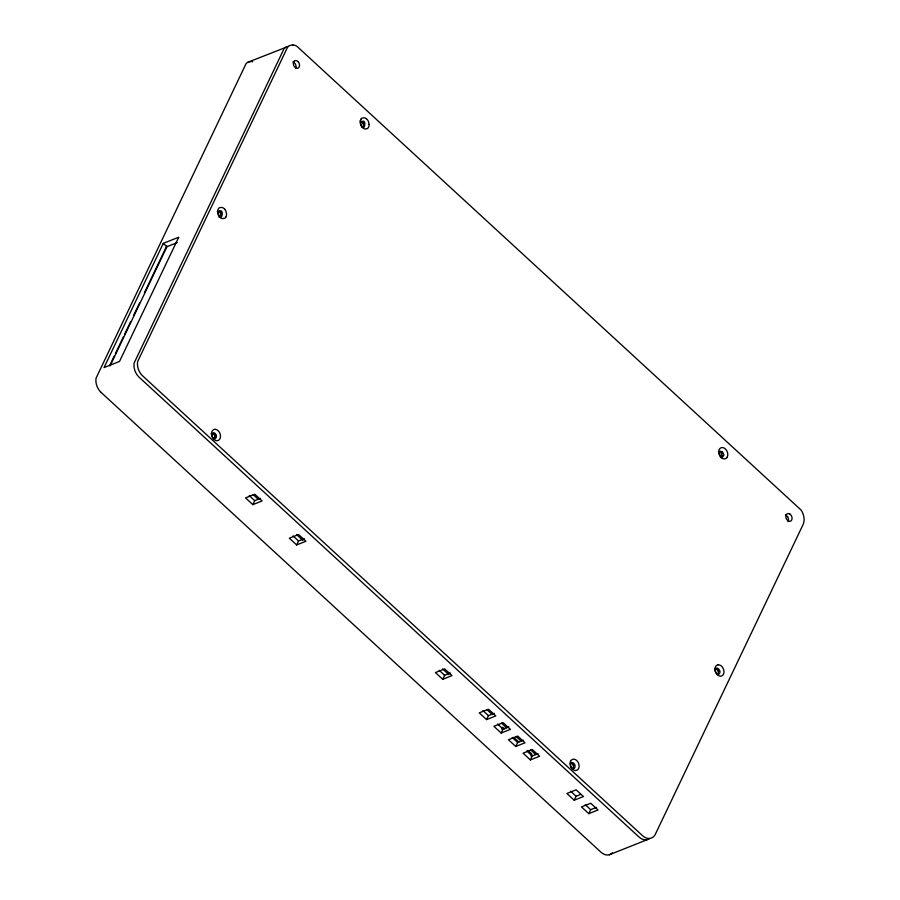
<?xml version="1.0" encoding="UTF-8"?>
<svg xmlns="http://www.w3.org/2000/svg" width="900" height="900" viewBox="0 0 900 900"><rect width="100%" height="100%" fill="white"/><g stroke="black" fill="none" stroke-linecap="round" stroke-linejoin="round"><path stroke-width="1.35" d="M723.746 454.849L722.486 451.71L719.921 451.339A3.049 2.205 68.3 0 0 719.1 453.06L720.349 456.199L722.925 456.57A3.049 2.205 68.3 0 0 723.746 454.86M215.044 438.683L215.19 438.311A3.634 2.621 68.3 0 0 215.359 437.017A3.724 2.689 68.3 0 0 215.224 436.095M360.428 120.296L360.968 119.171M295.718 68.332L295.999 67.477A4.016 2.891 68.3 0 0 295.043 63.574L293.647 62.291A4.016 2.891 68.3 0 0 292.838 61.976M163.294 243.36L104.029 367.594L119.498 361.44L178.751 237.206L163.294 243.36L166.939 246.713L177.255 242.618M110.025 364.871L114.255 356.006M115.459 353.475L123.311 337.027M124.515 334.496L130.556 321.829M133.571 315.506L139.612 302.85M144.439 292.725L166.781 245.88M110.104 365.884L166.939 246.713M252.844 504.63L262.069 500.951L254.768 494.235L245.542 497.902L252.844 504.63L254.734 500.659L260.505 498.364M296.662 544.928L305.899 541.26L298.586 534.544L289.361 538.211L296.662 544.928L298.553 540.967L304.324 538.673M442.733 679.286L451.969 675.619L444.668 668.903L435.431 672.57L442.733 679.286L444.623 675.326L450.394 673.031M486.562 719.595L495.787 715.928L488.486 709.211L479.25 712.879L486.562 719.595L488.452 715.635L494.224 713.34M501.716 729.169L502.661 727.189L504.686 729.034M501.165 733.028L510.401 729.36L503.1 722.644L493.864 726.311L501.165 733.028L503.055 729.067L508.826 726.773M515.779 746.471L525.004 742.793L517.702 736.076L508.466 739.755L515.779 746.471L517.669 742.5L523.44 740.205M530.933 756.034L531.877 754.054L527.85 750.352M530.381 759.904L539.618 756.236L532.305 749.509L523.08 753.188L530.381 759.904L532.271 755.944L538.043 753.649M574.2 800.212L583.436 796.534L576.135 789.817L566.899 793.496L574.2 800.212L576.09 796.241L580.714 794.408M588.814 813.645L598.039 809.977L590.738 803.261L581.501 806.929L588.814 813.645L590.704 809.685L596.475 807.39M225.776 217.192L226.305 216.067A5.861 4.23 68.3 0 0 226.564 214.009L225.866 211.084A5.861 4.23 68.3 0 0 224.64 209.194M726.952 457.425L727.492 456.3A5.884 4.241 68.3 0 0 727.762 454.219L727.549 452.756A5.884 4.241 68.3 0 0 721.901 447.548L720.844 447.874A5.85 4.219 68.3 0 0 719.572 449.021L719.044 450.135A5.85 4.219 68.3 0 0 718.774 452.205L718.976 453.679A5.884 4.241 68.3 0 0 724.635 458.876L725.692 458.572A5.884 4.241 68.3 0 0 726.964 457.425M363.499 127.373L363.836 126.664A3.656 2.644 68.3 0 0 363.949 124.897L363.87 124.459A3.746 2.7 68.3 0 0 363.341 123.12L362.486 122.04M214.268 438.806L214.774 436.151A3.049 2.194 68.3 0 0 211.838 433.451L211.05 433.766M294.165 61.234L293.434 62.775A4.016 2.891 68.3 0 0 294.368 66.656L295.785 67.961A4.016 2.891 68.3 0 0 298.721 67.635L299.452 66.094A4.016 2.891 68.3 0 0 298.507 62.235M362.7 127.373C364.567 125.64 363.037 121.781 360.484 121.815M217.361 211.601C220.567 210.386 222.66 216.945 219.026 217.316M247.961 62.224L288.315 46.406M718.549 451.822L720.877 452.351L722.126 455.49A3.049 2.205 68.3 0 1 721.305 457.211L720.506 457.526M609.39 854.741L648.574 839.149M718.099 664.819L717.041 665.134A5.884 4.241 68.3 0 0 715.77 666.27L715.241 667.395A5.884 4.241 68.3 0 0 714.971 669.476L715.174 670.939A5.884 4.241 68.3 0 0 720.832 676.148L721.89 675.832A5.884 4.241 68.3 0 0 723.161 674.685L723.69 673.56A5.884 4.241 68.3 0 0 723.96 671.479L723.746 670.016A5.884 4.241 68.3 0 0 718.099 664.819M292.995 45L290.61 45.259A12.499 9.011 68.3 0 0 287.595 47.149L137.678 361.463A12.51 9.022 68.3 0 0 137.599 366.053M360.338 121.207L360.697 121.196A3.656 2.644 68.3 0 1 362.149 121.759M366.188 118.597L367.223 119.554A5.861 4.23 68.3 0 1 368.438 121.478L369.146 124.38M219.915 211.657L219.578 211.388A3.656 2.644 68.3 0 0 218.857 210.994M253.237 494.719L258.412 499.478M296.696 534.69L302.906 540.405M442.609 668.903L448.819 674.617M487.114 709.83L492.277 714.589M501.593 723.161L506.767 727.92M516.082 736.481L521.257 741.24M530.572 749.812L535.748 754.571M513.743 737.381L518.783 742.005M249.255 495.619L254.734 500.659M293.074 535.928L298.553 540.967M439.155 670.286L444.623 675.326M482.974 710.595L488.452 715.635M497.576 724.028L503.055 729.067M512.19 737.46L517.669 742.5M526.793 750.904L532.271 755.944M570.611 791.212L576.09 796.241M585.225 804.645L590.704 809.685M101.093 392.411L600.908 852.143A12.544 9.045 68.3 0 0 612.405 852.851M362.093 127.192L363.127 128.149A5.861 4.23 68.3 0 0 364.86 128.959L367.076 128.722A5.861 4.23 68.3 0 0 368.336 127.575L368.887 126.45A5.861 4.23 68.3 0 0 369.135 124.391M224.651 209.171L223.616 208.215A5.861 4.23 68.3 0 0 221.873 207.428L219.667 207.641A5.861 4.23 68.3 0 0 218.396 208.811L217.856 209.914A5.861 4.23 68.3 0 0 217.597 212.006M220.23 211.984L220.77 212.749A3.746 2.7 68.3 0 1 220.984 213.176M787.567 516.6L786.15 515.295A3.982 2.869 68.3 0 0 785.351 514.98M298.519 62.212L297.101 60.907A4.016 2.891 68.3 0 0 294.176 61.267M137.599 366.053L137.903 367.639A12.555 9.045 68.3 0 0 142.639 375.885L642.454 835.616A12.544 9.045 68.3 0 0 655.38 834.199L803.025 524.678A12.51 9.022 68.3 0 0 803.644 515.824L803.183 514.271A12.51 9.022 68.3 0 0 800.966 509.929L296.741 46.148A12.499 9.011 68.3 0 0 292.973 45M217.597 211.984L218.295 214.909A5.861 4.23 68.3 0 0 219.521 216.821L220.545 217.766A5.861 4.23 68.3 0 0 222.289 218.588L224.505 218.34A5.861 4.23 68.3 0 0 225.765 217.192M649.586 838.519A12.544 9.045 68.3 0 1 638.989 836.989L139.174 377.269A12.555 9.045 68.3 0 1 134.438 369.011L134.134 367.425A12.555 9.045 68.3 0 1 134.213 362.835L284.13 48.521A12.499 9.011 68.3 0 1 287.145 46.642M570.173 763.357A3.049 2.194 68.3 0 1 573.199 765.428A3.049 2.194 68.3 0 1 572.411 769.005M715.016 668.981A3.049 2.194 68.3 0 1 715.298 668.925L717.075 669.611L718.222 671.614A3.049 2.194 68.3 0 1 717.502 674.482M787.534 516.566A3.982 2.869 68.3 0 1 787.995 521.618M362.093 127.204A5.861 4.23 68.3 0 1 360.877 125.291L360.169 122.366A5.861 4.23 68.3 0 1 360.439 120.308M360.968 119.194A5.861 4.23 68.3 0 1 362.239 118.046L364.444 117.776A5.861 4.23 68.3 0 1 366.188 118.62M101.093 392.411A12.555 9.045 68.3 0 1 96.356 384.165L96.052 382.579A12.555 9.045 68.3 0 1 96.131 377.978L246.049 63.675A12.499 9.011 68.3 0 1 249.064 61.785L251.449 61.526A12.499 9.011 68.3 0 1 252.675 61.706M571.028 762.739A3.679 2.644 68.3 0 1 572.119 763.256M572.456 763.526A3.679 2.644 68.3 0 1 572.771 763.852M573.311 764.617A3.679 2.644 68.3 0 1 573.705 765.484M573.806 768.161A3.679 2.644 68.3 0 1 573.233 769.151M716.951 668.869A3.634 2.621 68.3 0 0 716.242 668.475A3.724 2.689 68.3 0 0 715.151 668.317M718.616 673.729A3.634 2.621 68.3 0 1 718.29 674.438M718.189 670.264A3.724 2.689 68.3 0 1 718.717 671.602M720.405 451.384A3.634 2.621 68.3 0 1 720.765 451.609L721.406 452.205A3.634 2.621 68.3 0 1 721.935 452.959A3.724 2.689 68.3 0 1 722.171 453.397M722.273 456.84A3.634 2.621 68.3 0 1 721.597 457.695M213.502 433.406A3.679 2.644 68.3 0 1 213.84 433.676M214.447 434.363A3.679 2.644 68.3 0 1 214.695 434.767M214.92 435.195A3.679 2.644 68.3 0 1 215.224 436.095M211.838 434.846L211.939 435.994A3.049 2.194 68.3 0 0 214.875 438.683L216.236 437.647L216.382 435.499A3.049 2.194 68.3 0 0 213.458 432.81L211.838 434.846M217.912 212.828C222.48 225.529 224.786 204.356 217.912 212.828M360.484 123.21C365.051 135.9 367.358 114.739 360.484 123.21M570.634 761.186L570.386 761.794A5.884 4.241 68.3 0 0 570.127 763.852L570.555 766.069A5.884 4.241 68.3 0 0 572.051 768.679L573.086 769.635A5.884 4.241 68.3 0 0 575.415 770.535L577.046 770.209A5.884 4.241 68.3 0 0 578.306 769.061L578.846 767.936A5.884 4.241 68.3 0 0 579.116 765.877L578.689 763.661A5.884 4.241 68.3 0 0 577.192 761.04L576.158 760.084A5.884 4.241 68.3 0 0 573.829 759.184L572.197 759.51A5.884 4.241 68.3 0 0 570.926 760.646L570.634 761.186M215.224 429.334L214.65 429.345A5.884 4.241 68.3 0 0 211.725 435.476L212.22 436.928A5.884 4.241 68.3 0 0 213.446 438.84L214.481 439.785A5.85 4.219 68.3 0 0 216.225 440.606L217.373 440.674A5.884 4.241 68.3 0 0 220.297 434.543L219.803 433.103A5.884 4.241 68.3 0 0 218.576 431.179L217.541 430.234A5.884 4.241 68.3 0 0 215.797 429.412L215.224 429.334M717.21 668.273L716.906 668.284A3.049 2.194 68.3 0 0 715.387 671.456L716.546 673.459L718.324 674.145A3.049 2.194 68.3 0 0 719.842 670.972L718.684 668.97L717.21 668.273M790.009 514.17L789.615 513.923A4.039 2.914 68.3 0 0 786.049 515.329A4.039 2.914 68.3 0 0 786.161 518.265A4.039 2.914 68.3 0 0 786.881 519.671L788.299 520.965A4.039 2.914 68.3 0 0 791.359 520.504A4.039 2.914 68.3 0 0 791.752 516.611A4.039 2.914 68.3 0 0 791.044 515.205L790.009 514.17M570.454 764.696A3.049 2.194 68.3 0 0 573.761 768.476A3.049 2.194 68.3 0 0 574.11 763.616A3.049 2.194 68.3 0 0 570.454 764.696"/></g></svg>
